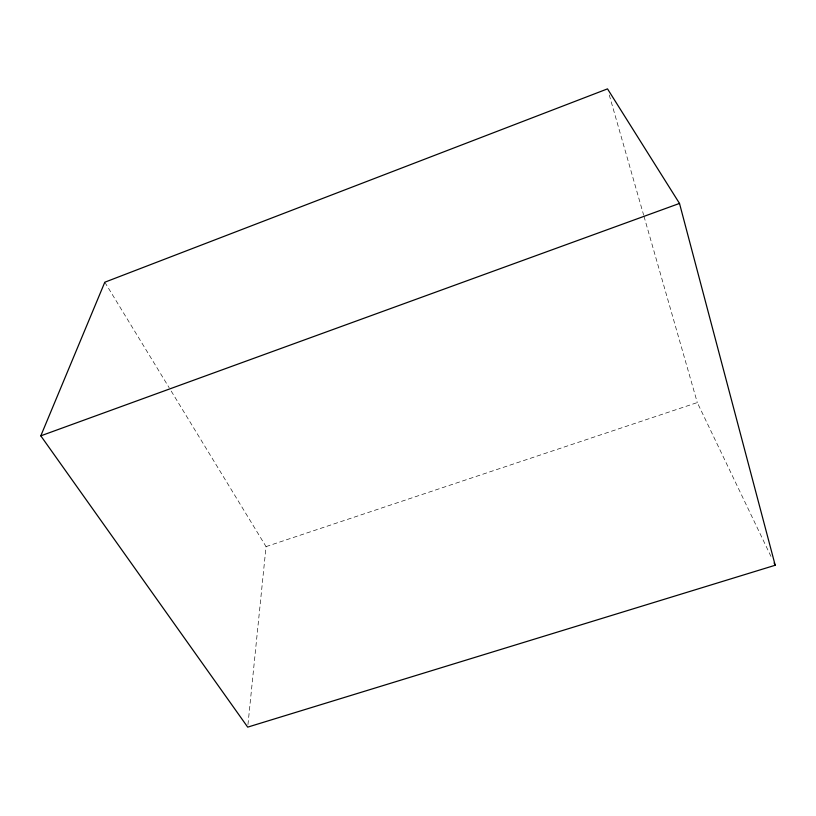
<?xml version="1.0" encoding="UTF-8"?>
<svg xmlns="http://www.w3.org/2000/svg" width="816" height="816" viewBox="0 0 816 816"><rect width="100%" height="100%" fill="white"/><g stroke="black" fill="none" stroke-linecap="round" stroke-linejoin="round"><path stroke-width="0.61" stroke-dasharray="4.08 3.06" d="M247.952 724.608L266.047 546.608L169.84 388.844M266.047 546.608L697.303 402.574L771.365 557.236M104.805 282.214L169.177 387.753M609.266 94.993L643.64 215.087M643.987 216.311L697.303 402.574"/><path stroke-width="1.22" d="M40.8 435.836L104.805 282.214L607.512 88.873L679.504 203.429L775.2 565.253L247.697 727.127L40.8 435.836L679.504 203.429M774.098 562.969L775.2 565.253"/></g></svg>
